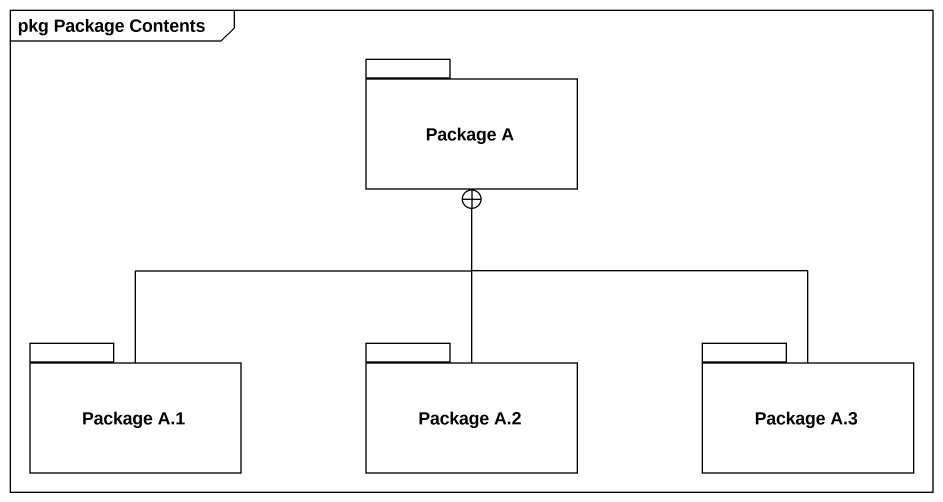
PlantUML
@startuml
mainframe pkg Package Contents
package "Package A" as Package_A {
}
package "Package A.1" as Package_A_1 {
}
package "Package A.2" as Package_A_2 {
}
package "Package A.3" as Package_A_3 {
}
Package_A_1 -up-+ Package_A
Package_A_2 -up-+ Package_A
Package_A_3 -up-+ Package_A
@enduml
